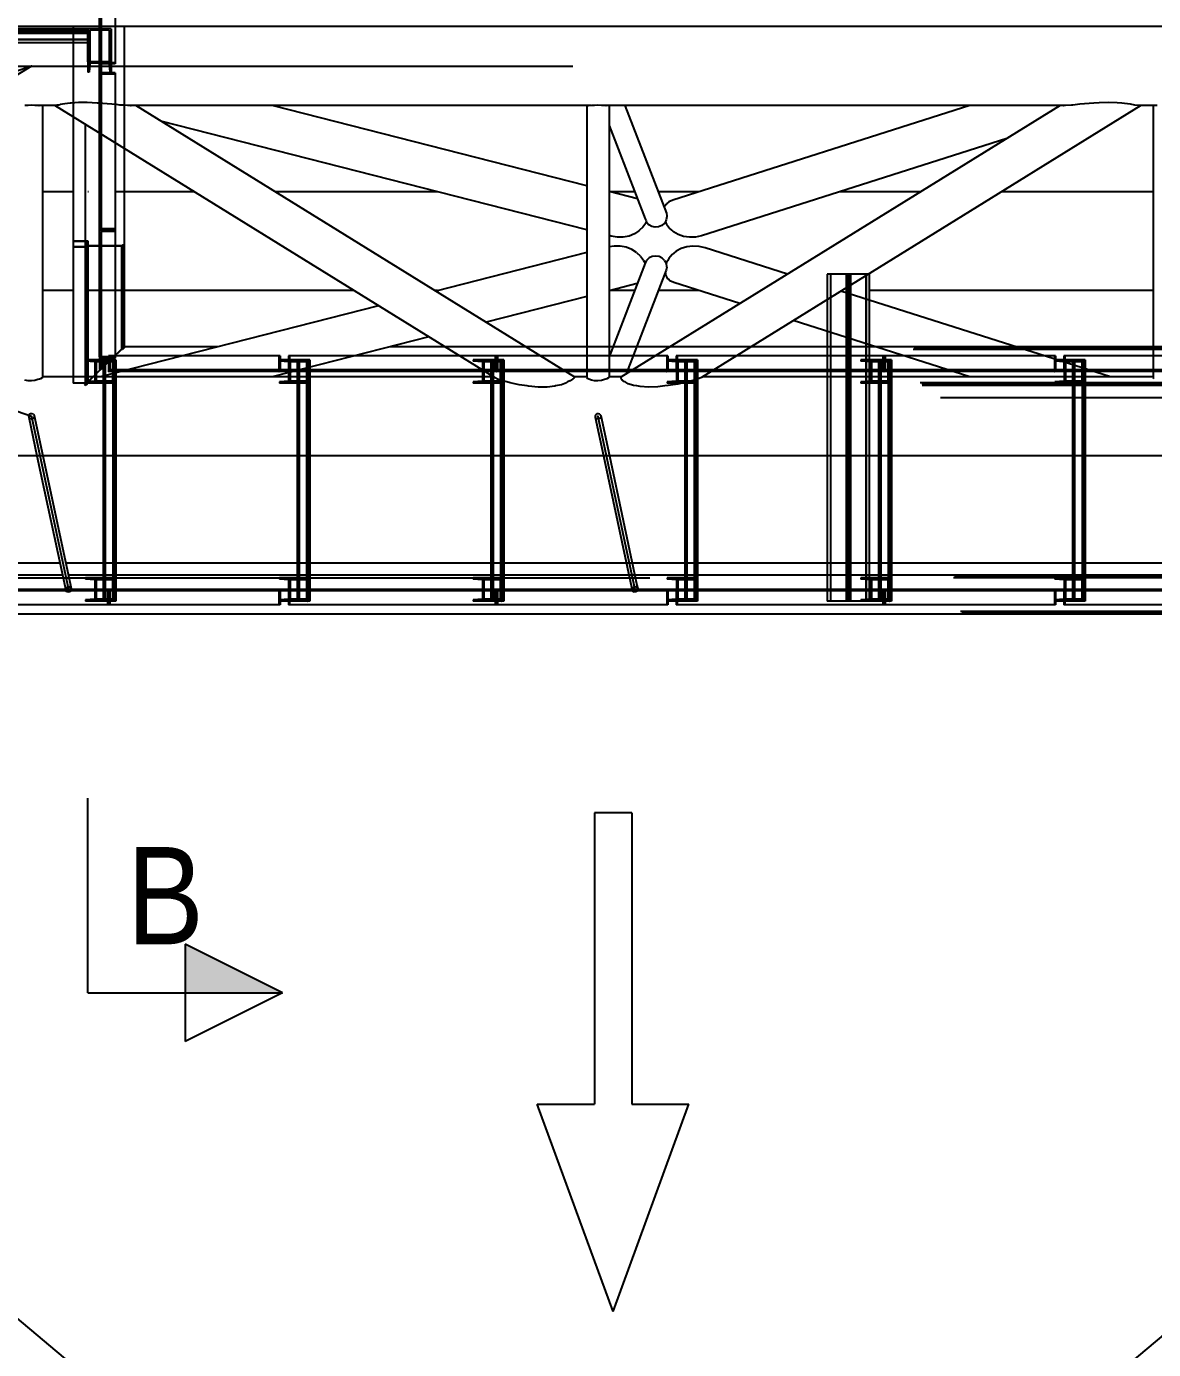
# Model space of a CAD drawing. Header units: millimetres. Extents: x 150209.93 to 150215.05, y 136675.65 to 136679.93.
# Drawn here: x 150211.0629 to 150211.1788, y 136676.3688 to 136676.5048 of the extents above; entities that cross this region are included whole.
import ezdxf

# ---------------------------------------------------------------- set-up
doc = ezdxf.new("R2010")
doc.units = ezdxf.units.MM
doc.header["$LTSCALE"] = 0.25
for name, pattern in [('CENTER', [50.8, 31.75, -6.35, 6.35, -6.35]), ('XKITLINE00', [0]), ('XKITLINE02', [4, 2, -2]), ('XKITLINE03', [6, 3, -1, 1, -1])]:
    doc.linetypes.add(name, pattern=pattern)
doc.styles.add('ARIAL', font='arial.ttf')

# ---------------------------------------------------------------- blocks, each defined once
blk = doc.blocks.new('çatıı')
at = {"color": 1, "linetype": 'XKITLINE03'}
for p, q in [((10705, 5900.27), (10705, 4260.27)), ((10710.99, 4258.02), (10711, 5897.87)), ((10710.99, 4351.84), (10710.99, 4463.67)), ((10605.02, 4367.53), (10705, 4367.53)), ((10705, 4352.46), (10705, 4369.34)), ((10710.99, 4265.95), (10710.99, 4346.1)), ((10710.99, 4200.86), (10710.99, 4265.96)), ((10705, 4260.27), (10705, 4187.37)), ((11094.74, 4243.37), (11094.74, 4075.37)), ((10718.37, 4075.37), (10718.37, 4199.38)), ((10817.95, 4075.37), (10817.95, 4199.38)), ((10917.54, 4075.37), (10917.54, 4199.38)), ((11017.13, 4075.37), (11017.13, 4199.38)), ((11116.71, 4075.37), (11116.71, 4199.38)), ((11216.3, 4075.37), (11216.3, 4199.38)), ((11648.25, 4187.37), (10493.82, 4187.37)), ((10718.37, 4187.38), (10709.27, 4187.38)), ((10803.17, 4193.36), (10715.63, 4193.36)), ((10914.8, 4193.36), (10808.6, 4193.36)), ((10817.95, 4187.38), (10808.86, 4187.38)), ((10917.54, 4187.38), (10908.44, 4187.38)), ((11002.35, 4193.36), (10914.8, 4193.36)), ((11113.97, 4193.36), (11007.77, 4193.36)), ((11017.13, 4187.38), (11008.03, 4187.38)), ((11116.71, 4187.38), (11107.62, 4187.38)), ((11201.52, 4193.36), (11113.97, 4193.36)), ((11313.15, 4193.36), (11206.94, 4193.36)), ((11216.3, 4187.38), (11207.2, 4187.38)), ((10676.03, 4170.27), (10695.05, 4081.37)), ((10967.02, 4170.27), (10986.04, 4081.39)), ((10493.82, 4087.37), (11648.25, 4087.37)), ((10718.37, 4087.37), (10709.27, 4087.37)), ((10817.95, 4087.37), (10808.86, 4087.37)), ((10917.54, 4087.37), (10908.44, 4087.37)), ((11017.13, 4087.37), (11008.03, 4087.37)), ((11116.71, 4087.37), (11107.62, 4087.37)), ((11216.3, 4087.37), (11207.2, 4087.37)), ((10609.42, 4081.39), (10715.63, 4081.39)), ((10715.63, 4081.39), (10803.17, 4081.39)), ((10808.6, 4081.39), (10914.8, 4081.39)), ((10914.8, 4081.39), (11002.35, 4081.39)), ((11007.77, 4081.39), (11113.97, 4081.39)), ((11113.97, 4081.39), (11201.52, 4081.39)), ((11206.94, 4081.39), (11313.15, 4081.39))]:
    blk.add_line(p, q, dxfattribs=at)
at = {"color": 116, "linetype": 'XKITLINE02', "true_color": 0x136734}
for p, q in [((10704.15, 5898.21), (10704.15, 4257.47)), ((10705, 5898.21), (10705, 4257.26)), ((10703.7, 5888.14), (10703.69, 4320.34)), ((10704.55, 5888.14), (10704.54, 4258.3)), ((10705.08, 5887.3), (10705.07, 4257.8)), ((10722.31, 5887.3), (10722.31, 4257.8)), ((10722.85, 5888.14), (10722.84, 4258.3)), ((10710.99, 4463.67), (10710.99, 4346.93)), ((10711.79, 4463.18), (10711.79, 4346.93)), ((10718.99, 4463.67), (10718.99, 4351.35)), ((10718.99, 4463.18), (10718.99, 4351.35)), ((10697.5, 4370.57), (10697.5, 4257.26)), ((10723.69, 4370.57), (10723.69, 4258.3)), ((10705, 4369.34), (10605.02, 4369.34)), ((10705, 4368.49), (10605.02, 4368.49)), ((10705, 4367.53), (10605.02, 4367.53)), ((10705, 4367), (10605.02, 4367)), ((10705, 4363.9), (10605.02, 4363.9)), ((10705, 4363.8), (10605.02, 4363.8)), ((10705, 4369.34), (10705, 4352.46)), ((10705, 4369.34), (10705, 4363.9)), ((10717, 4369.34), (10705, 4369.34)), ((10705, 4369.34), (10705, 4362.09)), ((10705, 4363.9), (10705, 4347.02)), ((10705.68, 4363.9), (10705, 4363.9)), ((10706.06, 4368.65), (10705.68, 4363.9)), ((10705.68, 4363.9), (10705.68, 4347.02)), ((10706.06, 4368.65), (10706.06, 4351.76)), ((10715.93, 4368.65), (10706.06, 4368.65)), ((10715.93, 4368.65), (10715.93, 4351.76)), ((10715.93, 4368.65), (10716.32, 4363.9)), ((10716.32, 4363.9), (10716.32, 4347.02)), ((10717, 4363.9), (10716.32, 4363.9)), ((10717, 4369.34), (10717, 4352.46)), ((10717, 4369.34), (10717, 4363.9)), ((10717, 4363.9), (10717, 4347.02)), ((10705, 4362.2), (10605.02, 4362.2)), ((10705, 4362.09), (10605.02, 4362.09)), ((10705, 4352.46), (10705, 4347.02)), ((10717, 4352.46), (10705, 4352.46)), ((10706.06, 4351.76), (10705.68, 4347.02)), ((10715.93, 4351.76), (10706.06, 4351.76)), ((10710.99, 4352.68), (10710.99, 4265.95)), ((10711.79, 4352.68), (10710.99, 4352.68)), ((10718.99, 4351.84), (10710.99, 4351.84)), ((10711.79, 4352.68), (10711.79, 4266.61)), ((10711.79, 4351.35), (10711.79, 4346.93)), ((10718.99, 4351.35), (10711.79, 4351.35)), ((10715.93, 4351.76), (10716.32, 4347.02)), ((10717, 4352.46), (10717, 4347.02)), ((10705.68, 4347.02), (10705, 4347.02)), ((10711.79, 4346.93), (10710.99, 4346.93)), ((10718.99, 4346.1), (10710.99, 4346.1)), ((10718.99, 4346.76), (10711.79, 4346.76)), ((10717, 4347.02), (10716.32, 4347.02)), ((10718.99, 4346.76), (10718.99, 4265.95)), ((10710.99, 4272.54), (10710.99, 4265.95)), ((10711.79, 4272.54), (10710.99, 4272.54)), ((10711.79, 4272.54), (10711.79, 4266.61)), ((10710.99, 4265.96), (10710.99, 4194.36)), ((10718.99, 4265.96), (10710.99, 4265.96)), ((10718.99, 4265.95), (10710.99, 4265.95)), ((10718.99, 4266.61), (10711.79, 4266.61)), ((10711.79, 4265.31), (10711.79, 4194.36)), ((10718.99, 4265.31), (10711.79, 4265.31)), ((10718.99, 4266.61), (10718.99, 4265.95)), ((10718.99, 4265.96), (10718.99, 4200.21)), ((10718.99, 4265.31), (10718.99, 4200.21)), ((10705, 4260.27), (10697.5, 4260.27)), ((10705, 4260.27), (10697.5, 4260.27)), ((10697.5, 4260.27), (10697.5, 4258.76)), ((10704.15, 4260.07), (10697.5, 4260.15)), ((10704.15, 4257.47), (10697.5, 4257.39)), ((10697.5, 4257.39), (10697.5, 4257.26)), ((10705, 4257.26), (10697.5, 4257.26)), ((10704.54, 4258.3), (10703.69, 4258.3)), ((10704.54, 4258.3), (10703.69, 4258.3)), ((10703.69, 4258.3), (10703.69, 4257.73)), ((10704.15, 4260.27), (10704.15, 4187.37)), ((10705.07, 4257.8), (10704.54, 4258.3)), ((10705.07, 4257.8), (10704.54, 4258.3)), ((10704.54, 4258.3), (10704.54, 4186.9)), ((10705, 4260.27), (10705, 4187.37)), ((10722.31, 4257.8), (10705.07, 4257.8)), ((10722.31, 4257.8), (10705.07, 4257.8)), ((10705.07, 4257.8), (10705.07, 4188)), ((10711.79, 4259.46), (10710.99, 4259.46)), ((10722.84, 4258.3), (10722.31, 4257.8)), ((10722.84, 4258.3), (10722.31, 4257.8)), ((10722.31, 4257.8), (10722.31, 4204.66)), ((10723.69, 4258.3), (10722.84, 4258.3)), ((10723.69, 4258.3), (10722.84, 4258.3)), ((10722.84, 4258.3), (10722.84, 4204.59)), ((10723.69, 4258.3), (10723.69, 4257.73)), ((11106.43, 4243.37), (11084.78, 4243.37)), ((11084.78, 4243.37), (11084.78, 4213.93)), ((11084.87, 4243.37), (11084.87, 4075.37)), ((11086.42, 4243.37), (11086.42, 4075.37)), ((11086.51, 4243.37), (11086.51, 4075.37)), ((11094.51, 4243.37), (11094.51, 4075.37)), ((11095.16, 4243.37), (11095.16, 4075.37)), ((11096.05, 4243.37), (11096.05, 4075.37)), ((11096.7, 4243.37), (11096.7, 4075.37)), ((11104.7, 4243.37), (11104.7, 4242.6)), ((11104.79, 4243.37), (11104.79, 4242.66)), ((11106.34, 4243.37), (11106.34, 4236.02)), ((11106.43, 4243.37), (11106.43, 4235.77)), ((11104.7, 4230.58), (11104.7, 4207.59)), ((11104.79, 4230.55), (11104.79, 4207.57)), ((11106.34, 4230.06), (11106.34, 4207.07)), ((11106.43, 4230.03), (11106.43, 4207.04)), ((10703.69, 4209.13), (10703.69, 4186.07)), ((10722.23, 4204.69), (10704.55, 4187.46)), ((10722.31, 4204.66), (10705.07, 4188)), ((10723.69, 4206.07), (10709.11, 4191.97)), ((10710.99, 4200.86), (10710.99, 4194.36)), ((10718.99, 4200.86), (10710.99, 4200.86)), ((10798.08, 4201.36), (10715.63, 4201.36)), ((10715.63, 4201.36), (10715.63, 4193.36)), ((10716.26, 4201.36), (10716.26, 4194.16)), ((10723.38, 4205.22), (10722.23, 4204.69)), ((11628.98, 4204.69), (10722.23, 4204.69)), ((10722.84, 4204.59), (10722.31, 4204.66)), ((10723.69, 4205.41), (10722.84, 4204.59)), ((10724.25, 4206.07), (10723.38, 4205.22)), ((11629.48, 4205.22), (10723.38, 4205.22)), ((10723.69, 4206.07), (10723.69, 4205.41)), ((11628.62, 4206.07), (10771.91, 4206.07)), ((10803.8, 4201.36), (10798.08, 4201.36)), ((10803.17, 4201.36), (10803.17, 4193.36)), ((10803.8, 4201.36), (10803.8, 4194.16)), ((10914.8, 4201.36), (10808.07, 4201.36)), ((10808.07, 4201.36), (10808.07, 4194.16)), ((10808.6, 4201.36), (10808.6, 4193.36)), ((10929.9, 4206.07), (10888.41, 4206.07)), ((10914.27, 4201.36), (10914.27, 4194.16)), ((10914.8, 4201.36), (10914.27, 4201.36)), ((11002.97, 4201.36), (10914.8, 4201.36)), ((10914.8, 4201.36), (10914.8, 4193.36)), ((10914.8, 4201.36), (10914.8, 4193.36)), ((10915.43, 4201.36), (10915.43, 4194.16)), ((10972.73, 4206.07), (10961.33, 4206.07)), ((10986.95, 4206.07), (10974.75, 4206.07)), ((11002.97, 4201.36), (10996.54, 4201.36)), ((11002.35, 4201.36), (11002.35, 4193.36)), ((11002.97, 4201.36), (11002.97, 4194.16)), ((11045.65, 4206.07), (11004.16, 4206.07)), ((11113.97, 4201.36), (11007.24, 4201.36)), ((11007.24, 4201.36), (11007.24, 4194.16)), ((11007.77, 4201.36), (11007.77, 4193.36)), ((11084.78, 4206.07), (11084.78, 4149.97)), ((11104.7, 4206.07), (11104.7, 4149.97)), ((11104.79, 4206.07), (11104.79, 4149.97)), ((11106.34, 4206.07), (11106.34, 4149.97)), ((11106.43, 4206.07), (11106.43, 4149.97)), ((11181.66, 4206.07), (11109.47, 4206.07)), ((11113.45, 4201.36), (11113.45, 4194.16)), ((11113.97, 4201.36), (11113.45, 4201.36)), ((11113.97, 4201.36), (11113.97, 4193.36)), ((11202.15, 4201.36), (11113.97, 4201.36)), ((11113.97, 4201.36), (11113.97, 4193.36)), ((11114.6, 4201.36), (11114.6, 4194.16)), ((11202.15, 4201.36), (11201.52, 4201.36)), ((11201.52, 4201.36), (11201.52, 4193.36)), ((11202.15, 4201.36), (11202.15, 4194.16)), ((11313.15, 4201.36), (11206.41, 4201.36)), ((11206.41, 4201.36), (11206.41, 4194.16)), ((11206.94, 4201.36), (11206.94, 4193.36)), ((11263.72, 4206.07), (11252.32, 4206.07)), ((10718.37, 4199.38), (10703.8, 4199.38)), ((10703.8, 4199.38), (10703.8, 4198.7)), ((10712.89, 4198.7), (10703.8, 4198.7)), ((10708.58, 4198.31), (10703.8, 4198.7)), ((10717.67, 4198.31), (10708.58, 4198.31)), ((10708.58, 4198.31), (10708.58, 4188.44)), ((10709.27, 4199.38), (10709.27, 4187.38)), ((10711.79, 4194.36), (10710.99, 4194.36)), ((10711.79, 4200.21), (10711.79, 4194.36)), ((10718.99, 4200.21), (10711.79, 4200.21)), ((10712.89, 4199.38), (10712.89, 4198.7)), ((10712.89, 4199.38), (10712.89, 4149.97)), ((10719.46, 4199.38), (10712.89, 4199.38)), ((10717.67, 4198.31), (10712.89, 4198.7)), ((10712.95, 4199.38), (10712.95, 4075.37)), ((10713.92, 4199.38), (10713.92, 4075.37)), ((10713.98, 4199.38), (10713.98, 4075.37)), ((10809.46, 4194.16), (10716.26, 4194.16)), ((10717.67, 4198.31), (10717.67, 4188.44)), ((10717.77, 4199.38), (10717.77, 4075.37)), ((10718.37, 4199.38), (10718.37, 4187.38)), ((10718.37, 4199.38), (10718.37, 4149.97)), ((10718.66, 4199.38), (10718.66, 4075.37)), ((10719.46, 4199.38), (10719.46, 4149.97)), ((10721.91, 4194.16), (10721.91, 4193.36)), ((10914.27, 4194.16), (10803.32, 4194.16)), ((10803.32, 4194.16), (10803.32, 4193.36)), ((10817.95, 4199.38), (10803.38, 4199.38)), ((10803.38, 4199.38), (10803.38, 4198.7)), ((10812.48, 4198.7), (10803.38, 4198.7)), ((10808.16, 4198.31), (10803.38, 4198.7)), ((10809.46, 4194.16), (10803.8, 4194.16)), ((10817.26, 4198.31), (10808.16, 4198.31)), ((10808.16, 4198.31), (10808.16, 4188.44)), ((10808.86, 4199.38), (10808.86, 4187.38)), ((10809.46, 4194.16), (10809.46, 4193.36)), ((10812.48, 4199.38), (10812.48, 4198.7)), ((10812.48, 4199.38), (10812.48, 4149.97)), ((10819.04, 4199.38), (10812.48, 4199.38)), ((10817.26, 4198.31), (10812.48, 4198.7)), ((10812.54, 4199.38), (10812.54, 4075.37)), ((10813.51, 4199.38), (10813.51, 4075.37)), ((10813.57, 4199.38), (10813.57, 4075.37)), ((10817.26, 4198.31), (10817.26, 4188.44)), ((10817.35, 4199.38), (10817.35, 4075.37)), ((10817.95, 4199.38), (10817.95, 4187.38)), ((10817.95, 4199.38), (10817.95, 4149.97)), ((10818.25, 4199.38), (10818.25, 4075.37)), ((10819.04, 4199.38), (10819.04, 4149.97)), ((10917.54, 4199.38), (10902.97, 4199.38)), ((10902.97, 4199.38), (10902.97, 4198.7)), ((10912.06, 4198.7), (10902.97, 4198.7)), ((10907.75, 4198.31), (10902.97, 4198.7)), ((10916.84, 4198.31), (10907.75, 4198.31)), ((10907.75, 4198.31), (10907.75, 4188.44)), ((10908.44, 4199.38), (10908.44, 4187.38)), ((10909.52, 4194.16), (10909.52, 4193.36)), ((10914.27, 4194.16), (10909.52, 4194.16)), ((10912.06, 4199.38), (10912.06, 4198.7)), ((10912.06, 4199.38), (10912.06, 4149.97)), ((10918.63, 4199.38), (10912.06, 4199.38)), ((10916.84, 4198.31), (10912.06, 4198.7)), ((10912.12, 4199.38), (10912.12, 4075.37)), ((10913.09, 4199.38), (10913.09, 4075.37)), ((10913.15, 4199.38), (10913.15, 4075.37)), ((11008.63, 4194.16), (10915.43, 4194.16)), ((10916.84, 4198.31), (10916.84, 4188.44)), ((10916.94, 4199.38), (10916.94, 4075.37)), ((10917.54, 4199.38), (10917.54, 4187.38)), ((10917.54, 4199.38), (10917.54, 4149.97)), ((10917.84, 4199.38), (10917.84, 4075.37)), ((10918.63, 4199.38), (10918.63, 4149.97)), ((10921.08, 4194.16), (10921.08, 4193.36)), ((11113.45, 4194.16), (11002.49, 4194.16)), ((11002.49, 4194.16), (11002.49, 4193.36)), ((11017.13, 4199.38), (11002.55, 4199.38)), ((11002.55, 4199.38), (11002.55, 4198.7)), ((11011.65, 4198.7), (11002.55, 4198.7)), ((11007.33, 4198.31), (11002.55, 4198.7)), ((11008.63, 4194.16), (11002.97, 4194.16)), ((11016.43, 4198.31), (11007.33, 4198.31)), ((11007.33, 4198.31), (11007.33, 4188.44)), ((11008.03, 4199.38), (11008.03, 4187.38)), ((11008.63, 4194.16), (11008.63, 4193.36)), ((11011.65, 4199.38), (11011.65, 4198.7)), ((11011.65, 4199.38), (11011.65, 4149.97)), ((11018.22, 4199.38), (11011.65, 4199.38)), ((11016.43, 4198.31), (11011.65, 4198.7)), ((11011.71, 4199.38), (11011.71, 4075.37)), ((11012.68, 4199.38), (11012.68, 4075.37)), ((11012.74, 4199.38), (11012.74, 4075.37)), ((11016.43, 4198.31), (11016.43, 4188.44)), ((11016.52, 4199.38), (11016.52, 4075.37)), ((11017.13, 4199.38), (11017.13, 4187.38)), ((11017.13, 4199.38), (11017.13, 4149.97)), ((11017.42, 4199.38), (11017.42, 4075.37)), ((11018.22, 4199.38), (11018.22, 4149.97)), ((11116.71, 4199.38), (11102.14, 4199.38)), ((11102.14, 4199.38), (11102.14, 4198.7)), ((11111.23, 4198.7), (11102.14, 4198.7)), ((11106.92, 4198.31), (11102.14, 4198.7)), ((11116.01, 4198.31), (11106.92, 4198.31)), ((11106.92, 4198.31), (11106.92, 4188.44)), ((11107.62, 4199.38), (11107.62, 4187.38)), ((11108.69, 4194.16), (11108.69, 4193.36)), ((11113.45, 4194.16), (11108.69, 4194.16)), ((11111.23, 4199.38), (11111.23, 4149.97)), ((11117.8, 4199.38), (11111.23, 4199.38)), ((11111.23, 4199.38), (11111.23, 4198.7)), ((11116.01, 4198.31), (11111.23, 4198.7)), ((11111.3, 4199.38), (11111.3, 4075.37)), ((11112.26, 4199.38), (11112.26, 4075.37)), ((11112.33, 4199.38), (11112.33, 4075.37)), ((11207.8, 4194.16), (11114.6, 4194.16)), ((11116.01, 4198.31), (11116.01, 4188.44)), ((11116.11, 4199.38), (11116.11, 4075.37)), ((11116.71, 4199.38), (11116.71, 4149.97)), ((11116.71, 4199.38), (11116.71, 4187.38)), ((11117.01, 4199.38), (11117.01, 4075.37)), ((11117.8, 4199.38), (11117.8, 4149.97)), ((11120.25, 4194.16), (11120.25, 4193.36)), ((11311.81, 4194.16), (11201.66, 4194.16)), ((11201.66, 4194.16), (11201.66, 4193.36)), ((11216.3, 4199.38), (11201.73, 4199.38)), ((11201.73, 4199.38), (11201.73, 4198.7)), ((11210.82, 4198.7), (11201.73, 4198.7)), ((11206.51, 4198.31), (11201.73, 4198.7)), ((11207.8, 4194.16), (11202.15, 4194.16)), ((11215.6, 4198.31), (11206.51, 4198.31)), ((11206.51, 4198.31), (11206.51, 4188.44)), ((11207.2, 4199.38), (11207.2, 4187.38)), ((11207.8, 4194.16), (11207.8, 4193.36)), ((11210.82, 4199.38), (11210.82, 4149.97)), ((11217.39, 4199.38), (11210.82, 4199.38)), ((11210.82, 4199.38), (11210.82, 4198.7)), ((11215.6, 4198.31), (11210.82, 4198.7)), ((11210.88, 4199.38), (11210.88, 4075.37)), ((11211.85, 4199.38), (11211.85, 4075.37)), ((11211.91, 4199.38), (11211.91, 4075.37)), ((11215.6, 4198.31), (11215.6, 4188.44)), ((11215.7, 4199.38), (11215.7, 4075.37)), ((11216.3, 4199.38), (11216.3, 4149.97)), ((11216.3, 4199.38), (11216.3, 4187.38)), ((11216.59, 4199.38), (11216.59, 4075.37)), ((11217.39, 4199.38), (11217.39, 4149.97)), ((11636.37, 4187.37), (10492, 4187.37)), ((11641.67, 4187.37), (10606.3, 4187.37)), ((10697.5, 4190.57), (10697.5, 4187.37)), ((10705, 4187.37), (10697.5, 4187.37)), ((10707.67, 4190.57), (10703.06, 4186.07)), ((10707.66, 4190.57), (10703.69, 4186.74)), ((10708.58, 4188.44), (10703.8, 4188.06)), ((10712.89, 4188.06), (10703.8, 4188.06)), ((10703.8, 4188.06), (10703.8, 4187.38)), ((10718.37, 4187.38), (10703.8, 4187.38)), ((10705.07, 4188), (10704.54, 4186.9)), ((10704.55, 4187.46), (10704.61, 4186.92)), ((11632.58, 4187.46), (10704.55, 4187.46)), ((10717.67, 4188.44), (10708.58, 4188.44)), ((10717.67, 4188.44), (10712.89, 4188.06)), ((10712.89, 4188.06), (10712.89, 4187.38)), ((10809.46, 4193.36), (10715.63, 4193.36)), ((10809.46, 4193.36), (10803.17, 4193.36)), ((10914.8, 4193.36), (10803.32, 4193.36)), ((10808.16, 4188.44), (10803.38, 4188.06)), ((10812.48, 4188.06), (10803.38, 4188.06)), ((10803.38, 4188.06), (10803.38, 4187.38)), ((10817.95, 4187.38), (10803.38, 4187.38)), ((10817.26, 4188.44), (10808.16, 4188.44)), ((10907.75, 4193.36), (10808.6, 4193.36)), ((10817.26, 4188.44), (10812.48, 4188.06)), ((10812.48, 4188.06), (10812.48, 4187.38)), ((10907.75, 4188.44), (10902.97, 4188.06)), ((10912.06, 4188.06), (10902.97, 4188.06)), ((10902.97, 4188.06), (10902.97, 4187.38)), ((10917.54, 4187.38), (10902.97, 4187.38)), ((10916.84, 4188.44), (10907.75, 4188.44)), ((10916.84, 4188.44), (10912.06, 4188.06)), ((10912.06, 4188.06), (10912.06, 4187.38)), ((11008.63, 4193.36), (10914.8, 4193.36)), ((11008.63, 4193.36), (11002.35, 4193.36)), ((11113.97, 4193.36), (11002.49, 4193.36)), ((11007.33, 4188.44), (11002.55, 4188.06)), ((11011.65, 4188.06), (11002.55, 4188.06)), ((11002.55, 4188.06), (11002.55, 4187.38)), ((11017.13, 4187.38), (11002.55, 4187.38)), ((11016.43, 4188.44), (11007.33, 4188.44)), ((11016.43, 4188.44), (11011.65, 4188.06)), ((11011.65, 4188.06), (11011.65, 4187.38)), ((11106.92, 4188.44), (11102.14, 4188.06)), ((11111.23, 4188.06), (11102.14, 4188.06)), ((11102.14, 4188.06), (11102.14, 4187.38)), ((11116.71, 4187.38), (11102.14, 4187.38)), ((11116.01, 4188.44), (11106.92, 4188.44)), ((11113.97, 4193.36), (11108.69, 4193.36)), ((11116.01, 4188.44), (11111.23, 4188.06)), ((11111.23, 4188.06), (11111.23, 4187.38)), ((11207.8, 4193.36), (11113.97, 4193.36)), ((11207.8, 4193.36), (11201.52, 4193.36)), ((11308.68, 4193.36), (11201.66, 4193.36)), ((11206.51, 4188.44), (11201.73, 4188.06)), ((11210.82, 4188.06), (11201.73, 4188.06)), ((11201.73, 4188.06), (11201.73, 4187.38)), ((11216.3, 4187.38), (11201.73, 4187.38)), ((11215.6, 4188.44), (11206.51, 4188.44)), ((11215.6, 4188.44), (11210.82, 4188.06)), ((11210.82, 4188.06), (11210.82, 4187.38)), ((11634.04, 4186.52), (10492.13, 4186.52)), ((11641.69, 4186.52), (10606.3, 4186.52)), ((11633.47, 4186.07), (10703.06, 4186.07)), ((10704.54, 4186.9), (10703.69, 4186.07)), ((10704.61, 4186.92), (10703.74, 4186.07)), ((11633.3, 4186.92), (10704.61, 4186.92)), ((11642.97, 4179.87), (10492, 4179.87)), ((10674.92, 4171.15), (10674.57, 4170.5)), ((10674.57, 4170.5), (10674.62, 4169.79)), ((10674.62, 4169.79), (10675.04, 4169.21)), ((10674.62, 4169.79), (10678.86, 4149.97)), ((10675.56, 4171.57), (10674.92, 4171.15)), ((10675.73, 4168.91), (10675.04, 4169.21)), ((10676.33, 4171.64), (10675.56, 4171.57)), ((10676.51, 4168.98), (10675.73, 4168.91)), ((10677.03, 4171.34), (10676.33, 4171.64)), ((10677.15, 4169.4), (10676.51, 4168.98)), ((10677.03, 4171.34), (10677.45, 4170.76)), ((10677.5, 4170.05), (10677.15, 4169.4)), ((10677.45, 4170.76), (10677.5, 4170.05)), ((10677.45, 4170.76), (10681.9, 4149.97)), ((10965.91, 4171.15), (10965.56, 4170.5)), ((10965.56, 4170.5), (10965.61, 4169.79)), ((10965.61, 4169.79), (10966.03, 4169.21)), ((10965.61, 4169.79), (10969.84, 4149.97)), ((10966.55, 4171.57), (10965.91, 4171.15)), ((10966.72, 4168.91), (10966.03, 4169.21)), ((10967.32, 4171.64), (10966.55, 4171.57)), ((10967.5, 4168.98), (10966.72, 4168.91)), ((10968.02, 4171.34), (10967.32, 4171.64)), ((10968.14, 4169.4), (10967.5, 4168.98)), ((10968.02, 4171.34), (10968.44, 4170.76)), ((10968.49, 4170.05), (10968.14, 4169.4)), ((10968.44, 4170.76), (10968.49, 4170.05)), ((10968.44, 4170.76), (10972.89, 4149.97)), ((11657.93, 4094.87), (10690.64, 4094.87)), ((10712.89, 4094.87), (10712.89, 4075.37)), ((10718.37, 4094.87), (10718.37, 4075.37)), ((10719.46, 4094.87), (10719.46, 4075.37)), ((10812.48, 4094.87), (10812.48, 4075.37)), ((10817.95, 4094.87), (10817.95, 4075.37)), ((10819.04, 4094.87), (10819.04, 4075.37)), ((10912.06, 4094.87), (10912.06, 4075.37)), ((10917.54, 4094.87), (10917.54, 4075.37)), ((10918.63, 4094.87), (10918.63, 4075.37)), ((10984.67, 4094.87), (10981.63, 4094.87)), ((11011.65, 4094.87), (11011.65, 4075.37)), ((11017.13, 4094.87), (11017.13, 4075.37)), ((11018.22, 4094.87), (11018.22, 4075.37)), ((11084.78, 4094.87), (11084.78, 4075.37)), ((11104.7, 4094.87), (11104.7, 4075.37)), ((11104.79, 4094.87), (11104.79, 4075.37)), ((11106.34, 4094.87), (11106.34, 4075.37)), ((11106.43, 4094.87), (11106.43, 4075.37)), ((11111.23, 4094.87), (11111.23, 4075.37)), ((11116.71, 4094.87), (11116.71, 4075.37)), ((11117.8, 4094.87), (11117.8, 4075.37)), ((11210.82, 4094.87), (11210.82, 4075.37)), ((11216.3, 4094.87), (11216.3, 4075.37)), ((11217.39, 4094.87), (11217.39, 4075.37)), ((11649.64, 4087.29), (10481.46, 4087.29)), ((11650.11, 4087.82), (10482.26, 4087.82)), ((11659.14, 4087.37), (10492, 4087.37)), ((11658.89, 4088.22), (10492.13, 4088.22)), ((11649.28, 4088.67), (10691.97, 4088.67)), ((10718.37, 4087.37), (10703.8, 4087.37)), ((10703.8, 4087.37), (10703.8, 4086.69)), ((10712.89, 4086.69), (10703.8, 4086.69)), ((10708.58, 4086.31), (10703.8, 4086.69)), ((10717.67, 4086.31), (10708.58, 4086.31)), ((10708.58, 4086.31), (10708.58, 4076.44)), ((10709.27, 4087.37), (10709.27, 4075.37)), ((10712.89, 4087.37), (10712.89, 4086.69)), ((10717.67, 4086.31), (10712.89, 4086.69)), ((10717.67, 4086.31), (10717.67, 4076.44)), ((10718.37, 4087.37), (10718.37, 4075.37)), ((10817.95, 4087.37), (10803.38, 4087.37)), ((10803.38, 4087.37), (10803.38, 4086.69)), ((10812.48, 4086.69), (10803.38, 4086.69)), ((10808.16, 4086.31), (10803.38, 4086.69)), ((10817.26, 4086.31), (10808.16, 4086.31)), ((10808.16, 4086.31), (10808.16, 4076.44)), ((10808.86, 4087.37), (10808.86, 4075.37)), ((10812.48, 4087.37), (10812.48, 4086.69)), ((10817.26, 4086.31), (10812.48, 4086.69)), ((10817.26, 4086.31), (10817.26, 4076.44)), ((10817.95, 4087.37), (10817.95, 4075.37)), ((10917.54, 4087.37), (10902.97, 4087.37)), ((10902.97, 4087.37), (10902.97, 4086.69)), ((10912.06, 4086.69), (10902.97, 4086.69)), ((10907.75, 4086.31), (10902.97, 4086.69)), ((10916.84, 4086.31), (10907.75, 4086.31)), ((10907.75, 4086.31), (10907.75, 4076.44)), ((10908.44, 4087.37), (10908.44, 4075.37)), ((10912.06, 4087.37), (10912.06, 4086.69)), ((10916.84, 4086.31), (10912.06, 4086.69)), ((10916.84, 4086.31), (10916.84, 4076.44)), ((10917.54, 4087.37), (10917.54, 4075.37)), ((10986, 4088.67), (10982.96, 4088.67)), ((11017.13, 4087.37), (11002.55, 4087.37)), ((11002.55, 4087.37), (11002.55, 4086.69)), ((11011.65, 4086.69), (11002.55, 4086.69)), ((11007.33, 4086.31), (11002.55, 4086.69)), ((11016.43, 4086.31), (11007.33, 4086.31)), ((11007.33, 4086.31), (11007.33, 4076.44)), ((11008.03, 4087.37), (11008.03, 4075.37)), ((11011.65, 4087.37), (11011.65, 4086.69)), ((11016.43, 4086.31), (11011.65, 4086.69)), ((11016.43, 4086.31), (11016.43, 4076.44)), ((11017.13, 4087.37), (11017.13, 4075.37)), ((11116.71, 4087.37), (11102.14, 4087.37)), ((11102.14, 4087.37), (11102.14, 4086.69)), ((11111.23, 4086.69), (11102.14, 4086.69)), ((11106.92, 4086.31), (11102.14, 4086.69)), ((11116.01, 4086.31), (11106.92, 4086.31)), ((11106.92, 4086.31), (11106.92, 4076.44)), ((11107.62, 4087.37), (11107.62, 4075.37)), ((11111.23, 4087.37), (11111.23, 4086.69)), ((11116.01, 4086.31), (11111.23, 4086.69)), ((11116.01, 4086.31), (11116.01, 4076.44)), ((11116.71, 4087.37), (11116.71, 4075.37)), ((11216.3, 4087.37), (11201.73, 4087.37)), ((11201.73, 4087.37), (11201.73, 4086.69)), ((11210.82, 4086.69), (11201.73, 4086.69)), ((11206.51, 4086.31), (11201.73, 4086.69)), ((11215.6, 4086.31), (11206.51, 4086.31)), ((11206.51, 4086.31), (11206.51, 4076.44)), ((11207.2, 4087.37), (11207.2, 4075.37)), ((11210.82, 4087.37), (11210.82, 4086.69)), ((11215.6, 4086.31), (11210.82, 4086.69)), ((11215.6, 4086.31), (11215.6, 4076.44)), ((11216.3, 4087.37), (11216.3, 4075.37)), ((10715.63, 4081.39), (10604.14, 4081.39)), ((10715.1, 4080.59), (10604.14, 4080.59)), ((10693.3, 4082.47), (10693.63, 4080.89)), ((10693.94, 4082.25), (10693.59, 4081.6)), ((10693.59, 4081.6), (10693.63, 4080.89)), ((10693.63, 4080.89), (10694.06, 4080.31)), ((10694.58, 4082.67), (10693.94, 4082.25)), ((10694.75, 4080.01), (10694.06, 4080.31)), ((10695.35, 4082.74), (10694.58, 4082.67)), ((10695.53, 4080.08), (10694.75, 4080.01)), ((10696.05, 4082.44), (10695.35, 4082.74)), ((10696.17, 4080.5), (10695.53, 4080.08)), ((10696.05, 4082.44), (10696.47, 4081.86)), ((10696.1, 4083.61), (10696.47, 4081.86)), ((10696.52, 4081.15), (10696.17, 4080.5)), ((10696.47, 4081.86), (10696.52, 4081.15)), ((10710.35, 4081.39), (10710.35, 4080.59)), ((10715.1, 4080.59), (10715.1, 4073.39)), ((10715.63, 4081.39), (10715.63, 4073.39)), ((10721.91, 4081.39), (10715.63, 4081.39)), ((10715.63, 4081.39), (10715.63, 4073.39)), ((10809.46, 4081.39), (10715.63, 4081.39)), ((10721.91, 4080.59), (10716.26, 4080.59)), ((10716.26, 4080.59), (10716.26, 4073.39)), ((10809.46, 4080.59), (10716.26, 4080.59)), ((10721.91, 4081.39), (10721.91, 4080.59)), ((10803.17, 4081.39), (10803.17, 4073.39)), ((10808.6, 4081.39), (10803.32, 4081.39)), ((10803.32, 4081.39), (10803.32, 4080.59)), ((10914.8, 4081.39), (10803.32, 4081.39)), ((10808.07, 4080.59), (10803.32, 4080.59)), ((10914.27, 4080.59), (10803.32, 4080.59)), ((10803.8, 4080.59), (10803.8, 4073.39)), ((10808.07, 4080.59), (10808.07, 4073.39)), ((10808.6, 4081.39), (10808.6, 4073.39)), ((10809.46, 4081.39), (10809.46, 4080.59)), ((10909.52, 4081.39), (10909.52, 4080.59)), ((10914.27, 4080.59), (10914.27, 4073.39)), ((10914.8, 4081.39), (10914.8, 4073.39)), ((10921.08, 4081.39), (10914.8, 4081.39)), ((10914.8, 4081.39), (10914.8, 4073.39)), ((11008.63, 4081.39), (10914.8, 4081.39)), ((10921.08, 4080.59), (10915.43, 4080.59)), ((10915.43, 4080.59), (10915.43, 4073.39)), ((11008.63, 4080.59), (10915.43, 4080.59)), ((10921.08, 4081.39), (10921.08, 4080.59)), ((10984.28, 4082.49), (10984.62, 4080.91)), ((10984.92, 4082.27), (10984.57, 4081.62)), ((10984.57, 4081.62), (10984.62, 4080.91)), ((10984.62, 4080.91), (10985.04, 4080.33)), ((10985.56, 4082.69), (10984.92, 4082.27)), ((10985.73, 4080.03), (10985.04, 4080.33)), ((10986.34, 4082.75), (10985.56, 4082.69)), ((10986.51, 4080.1), (10985.73, 4080.03)), ((10987.03, 4082.46), (10986.34, 4082.75)), ((10987.15, 4080.51), (10986.51, 4080.1)), ((10987.03, 4082.46), (10987.45, 4081.87)), ((10987.08, 4083.62), (10987.45, 4081.87)), ((10987.5, 4081.16), (10987.15, 4080.51)), ((10987.45, 4081.87), (10987.5, 4081.16)), ((11002.35, 4081.39), (11002.35, 4073.39)), ((11007.77, 4081.39), (11002.49, 4081.39)), ((11002.49, 4081.39), (11002.49, 4080.59)), ((11113.97, 4081.39), (11002.49, 4081.39)), ((11007.24, 4080.59), (11002.49, 4080.59)), ((11113.45, 4080.59), (11002.49, 4080.59)), ((11002.97, 4080.59), (11002.97, 4073.39)), ((11007.24, 4080.59), (11007.24, 4073.39)), ((11007.77, 4081.39), (11007.77, 4073.39)), ((11008.63, 4081.39), (11008.63, 4080.59)), ((11108.69, 4081.39), (11108.69, 4080.59)), ((11113.45, 4080.59), (11113.45, 4073.39)), ((11113.97, 4081.39), (11113.97, 4073.39)), ((11120.25, 4081.39), (11113.97, 4081.39)), ((11113.97, 4081.39), (11113.97, 4073.39)), ((11207.8, 4081.39), (11113.97, 4081.39)), ((11120.25, 4080.59), (11114.6, 4080.59)), ((11114.6, 4080.59), (11114.6, 4073.39)), ((11207.8, 4080.59), (11114.6, 4080.59)), ((11120.25, 4081.39), (11120.25, 4080.59)), ((11201.52, 4081.39), (11201.52, 4073.39)), ((11206.94, 4081.39), (11201.66, 4081.39)), ((11201.66, 4081.39), (11201.66, 4080.59)), ((11313.15, 4081.39), (11201.66, 4081.39)), ((11206.41, 4080.59), (11201.66, 4080.59)), ((11312.62, 4080.59), (11201.66, 4080.59)), ((11202.15, 4080.59), (11202.15, 4073.39)), ((11206.41, 4080.59), (11206.41, 4073.39)), ((11206.94, 4081.39), (11206.94, 4073.39)), ((11207.8, 4081.39), (11207.8, 4080.59)), ((10715.63, 4073.39), (10608.9, 4073.39)), ((10708.58, 4076.44), (10703.8, 4076.05)), ((10712.89, 4076.05), (10703.8, 4076.05)), ((10703.8, 4076.05), (10703.8, 4075.37)), ((10718.37, 4075.37), (10703.8, 4075.37)), ((10717.67, 4076.44), (10708.58, 4076.44)), ((10717.67, 4076.44), (10712.89, 4076.05)), ((10712.89, 4076.05), (10712.89, 4075.37)), ((10719.46, 4075.37), (10712.89, 4075.37)), ((10716.26, 4073.39), (10715.63, 4073.39)), ((10803.8, 4073.39), (10715.63, 4073.39)), ((10808.16, 4076.44), (10803.38, 4076.05)), ((10812.48, 4076.05), (10803.38, 4076.05)), ((10803.38, 4076.05), (10803.38, 4075.37)), ((10817.95, 4075.37), (10803.38, 4075.37)), ((10808.6, 4073.39), (10808.07, 4073.39)), ((10914.8, 4073.39), (10808.07, 4073.39)), ((10817.26, 4076.44), (10808.16, 4076.44)), ((10817.26, 4076.44), (10812.48, 4076.05)), ((10812.48, 4076.05), (10812.48, 4075.37)), ((10819.04, 4075.37), (10812.48, 4075.37)), ((10907.75, 4076.44), (10902.97, 4076.05)), ((10912.06, 4076.05), (10902.97, 4076.05)), ((10902.97, 4076.05), (10902.97, 4075.37)), ((10917.54, 4075.37), (10902.97, 4075.37)), ((10916.84, 4076.44), (10907.75, 4076.44)), ((10916.84, 4076.44), (10912.06, 4076.05)), ((10912.06, 4076.05), (10912.06, 4075.37)), ((10918.63, 4075.37), (10912.06, 4075.37)), ((10915.43, 4073.39), (10914.8, 4073.39)), ((11002.97, 4073.39), (10914.8, 4073.39)), ((11007.33, 4076.44), (11002.55, 4076.05)), ((11011.65, 4076.05), (11002.55, 4076.05)), ((11002.55, 4076.05), (11002.55, 4075.37)), ((11017.13, 4075.37), (11002.55, 4075.37)), ((11007.77, 4073.39), (11007.24, 4073.39)), ((11113.97, 4073.39), (11007.24, 4073.39)), ((11016.43, 4076.44), (11007.33, 4076.44)), ((11016.43, 4076.44), (11011.65, 4076.05)), ((11011.65, 4076.05), (11011.65, 4075.37)), ((11018.22, 4075.37), (11011.65, 4075.37)), ((11106.43, 4075.37), (11084.78, 4075.37)), ((11106.92, 4076.44), (11102.14, 4076.05)), ((11111.23, 4076.05), (11102.14, 4076.05)), ((11102.14, 4076.05), (11102.14, 4075.37)), ((11116.71, 4075.37), (11102.14, 4075.37)), ((11116.01, 4076.44), (11106.92, 4076.44)), ((11116.01, 4076.44), (11111.23, 4076.05)), ((11111.23, 4076.05), (11111.23, 4075.37)), ((11117.8, 4075.37), (11111.23, 4075.37)), ((11114.6, 4073.39), (11113.97, 4073.39)), ((11202.15, 4073.39), (11113.97, 4073.39)), ((11206.51, 4076.44), (11201.73, 4076.05)), ((11210.82, 4076.05), (11201.73, 4076.05)), ((11201.73, 4076.05), (11201.73, 4075.37)), ((11216.3, 4075.37), (11201.73, 4075.37)), ((11206.94, 4073.39), (11206.41, 4073.39)), ((11313.15, 4073.39), (11206.41, 4073.39)), ((11215.6, 4076.44), (11206.51, 4076.44)), ((11215.6, 4076.44), (11210.82, 4076.05)), ((11210.82, 4076.05), (11210.82, 4075.37)), ((11217.39, 4075.37), (11210.82, 4075.37)), ((11653.17, 4070.06), (10481.46, 4070.06)), ((11653.86, 4069.52), (10482.26, 4069.52))]:
    blk.add_line(p, q, dxfattribs=at)
at = {"color": 8, "linetype": 'XKITLINE00'}
for p, q in [((11718.31, 4370.57), (10454.12, 4370.57)), ((10674.28, 4330.06), (10672.69, 4330)), ((10676.04, 4330.07), (10674.28, 4330.06)), ((10677.81, 4330.03), (10676.04, 4330.07)), ((10679.39, 4329.94), (10677.81, 4330.03)), ((10688.79, 4329.97), (10678.84, 4329.97)), ((10680.08, 4329.87), (10679.39, 4329.94)), ((10680.33, 4329.95), (10679.84, 4329.9)), ((10680.66, 4329.93), (10680.08, 4329.87)), ((10680.5, 4329.97), (10680.33, 4329.95)), ((10680.92, 4329.97), (10680.66, 4329.93)), ((10681.74, 4329.97), (10681.74, 4190.42)), ((10914.31, 4190.06), (10688.12, 4329.97)), ((10688.4, 4329.88), (10688.18, 4329.97)), ((10689.25, 4330.08), (10688.41, 4329.88)), ((10690.37, 4330.19), (10689.25, 4330.08)), ((10690.87, 4330.41), (10690.37, 4330.19)), ((10693.18, 4330.85), (10690.87, 4330.41)), ((10696, 4331.11), (10693.18, 4330.85)), ((10696.37, 4331.19), (10696, 4331.11)), ((10700.17, 4331.47), (10696.37, 4331.19)), ((10704.74, 4331.47), (10700.17, 4331.47)), ((10709.86, 4331.18), (10704.74, 4331.47)), ((10710.53, 4331.11), (10709.86, 4331.18)), ((10714.92, 4330.85), (10710.53, 4331.11)), ((10719.76, 4330.41), (10714.92, 4330.85)), ((10721.52, 4330.19), (10719.76, 4330.41)), ((10723.84, 4330.08), (10721.52, 4330.19)), ((10726.96, 4329.88), (10723.84, 4330.08)), ((10963.39, 4329.97), (10725.51, 4329.97)), ((10726.83, 4329.97), (10726.4, 4329.92)), ((10727.02, 4329.87), (10726.96, 4329.88)), ((10727.78, 4329.97), (10727.02, 4329.87)), ((10955.12, 4190.48), (10729.61, 4329.97)), ((10961.33, 4288.67), (10799.7, 4329.97)), ((10961.33, 4329.97), (10961.33, 4190.24)), ((10962.31, 4329.87), (10961.69, 4329.97)), ((10962.57, 4329.91), (10962.15, 4329.97)), ((10962.42, 4329.89), (10962.31, 4329.87)), ((10963.68, 4330), (10962.42, 4329.89)), ((10965.27, 4330.06), (10963.68, 4330)), ((10967.03, 4330.07), (10965.27, 4330.06)), ((10968.79, 4330.03), (10967.03, 4330.07)), ((10970.38, 4329.94), (10968.79, 4330.03)), ((11207.25, 4329.97), (10969.81, 4329.97)), ((10971.07, 4329.87), (10970.38, 4329.94)), ((10971.32, 4329.95), (10970.82, 4329.9)), ((10971.64, 4329.93), (10971.07, 4329.87)), ((10971.48, 4329.97), (10971.32, 4329.95)), ((10971.91, 4329.97), (10971.64, 4329.93)), ((10972.73, 4329.97), (10972.73, 4190.41)), ((11204.46, 4329.97), (10978.8, 4190.38)), ((10980.93, 4329.97), (11002.28, 4274.67)), ((11158.16, 4329.97), (11005.54, 4281.39)), ((11245.95, 4329.97), (11020.17, 4190.31)), ((11206.25, 4329.87), (11205.46, 4329.97)), ((11207.24, 4329.97), (11206.25, 4329.87)), ((11206.81, 4329.93), (11206.45, 4329.97)), ((11210.35, 4330.16), (11207.24, 4329.97)), ((11211, 4330.19), (11210.35, 4330.16)), ((11214.63, 4330.61), (11211, 4330.19)), ((11219.39, 4330.99), (11214.63, 4330.61)), ((11221.8, 4331.11), (11219.39, 4330.99)), ((11224.45, 4331.34), (11221.8, 4331.11)), ((11229.38, 4331.5), (11224.45, 4331.34)), ((11233.76, 4331.38), (11229.38, 4331.5)), ((11236.18, 4331.11), (11233.76, 4331.38)), ((11237.47, 4331.04), (11236.18, 4331.11)), ((11240.61, 4330.68), (11237.47, 4331.04)), ((11242.83, 4330.19), (11240.61, 4330.68)), ((11244.68, 4330), (11242.83, 4330.19)), ((11245.18, 4329.87), (11244.68, 4330)), ((11254.39, 4329.97), (11244.78, 4329.97)), ((11244.85, 4329.96), (11244.83, 4329.96)), ((11245.77, 4329.95), (11245.18, 4329.87)), ((11245.82, 4329.97), (11245.77, 4329.95)), ((11252.32, 4329.97), (11252.32, 4190.23)), ((10961.33, 4266.07), (10742.52, 4321.98)), ((10972.73, 4319.79), (10991.26, 4271.78)), ((11177, 4312.99), (11020.2, 4263.07)), ((10697.5, 4285.67), (10681.74, 4285.67)), ((10705.28, 4285.67), (10705, 4285.67)), ((10759.73, 4285.67), (10718.99, 4285.67)), ((10884.61, 4285.67), (10801.22, 4285.67)), ((10987.39, 4282.01), (10972.73, 4285.76)), ((10985.97, 4285.67), (10973.05, 4285.67)), ((11019.01, 4285.67), (10998.03, 4285.67)), ((11132.84, 4285.67), (11091.2, 4285.67)), ((11252.32, 4285.67), (11174.33, 4285.67)), ((11002.02, 4279.17), (11001.12, 4277.69)), ((11002.34, 4279.43), (11002.02, 4279.17)), ((11003.48, 4280.47), (11002.34, 4279.43)), ((11005.54, 4281.39), (11003.48, 4280.47)), ((10991.59, 4269.53), (10990.09, 4267.41)), ((10991.23, 4272.05), (10991.26, 4271.78)), ((10991.26, 4271.78), (10991.74, 4270.66)), ((10991.66, 4269.71), (10991.59, 4269.53)), ((10991.94, 4270.22), (10991.66, 4269.71)), ((10991.74, 4270.66), (10991.99, 4270.07)), ((10992.06, 4269.92), (10992.25, 4269.71)), ((10992.25, 4269.71), (10993.21, 4268.65)), ((10994.72, 4267.8), (10993.21, 4268.65)), ((11001.21, 4269.46), (10999.86, 4268.31)), ((11001.37, 4269.71), (11001.21, 4269.46)), ((11001.61, 4270.06), (11001.37, 4269.71)), ((11001.84, 4270.67), (11001.61, 4270.06)), ((11001.67, 4270.24), (11001.96, 4269.71)), ((11002.05, 4271.16), (11001.84, 4270.67)), ((11001.96, 4269.71), (11002.26, 4268.96)), ((11002.39, 4273.04), (11002.05, 4271.16)), ((11002.26, 4268.96), (11003.82, 4266.89)), ((11002.28, 4274.67), (11002.37, 4273.34)), ((11002.37, 4273.34), (11002.39, 4273.04)), ((10973.91, 4262.85), (10972.73, 4263.15)), ((10976.95, 4262.34), (10973.91, 4262.85)), ((10980.04, 4262.36), (10976.95, 4262.34)), ((10983.02, 4262.93), (10980.04, 4262.36)), ((10985.74, 4264), (10983.02, 4262.93)), ((10988.06, 4265.54), (10985.74, 4264)), ((10988.39, 4265.89), (10988.06, 4265.54)), ((10990.09, 4267.41), (10988.39, 4265.89)), ((10996.45, 4267.44), (10994.72, 4267.8)), ((10998.22, 4267.62), (10996.45, 4267.44)), ((10999.86, 4268.31), (10998.22, 4267.62)), ((11005.02, 4265.88), (11003.82, 4266.89)), ((11005.84, 4265.1), (11005.02, 4265.88)), ((11008.25, 4263.68), (11005.84, 4265.1)), ((11011.03, 4262.73), (11008.25, 4263.68)), ((11014.05, 4262.3), (11011.03, 4262.73)), ((11017.16, 4262.42), (11014.05, 4262.3)), ((11020.2, 4263.07), (11017.16, 4262.42)), ((10975.3, 4257.75), (10972.73, 4257.34)), ((10978.51, 4257.71), (10975.3, 4257.75)), ((10981.59, 4257.13), (10978.51, 4257.71)), ((10984.41, 4256.04), (10981.59, 4257.13)), ((10986.8, 4254.5), (10984.41, 4256.04)), ((11007.21, 4255.2), (11006.02, 4254.16)), ((11009.75, 4256.56), (11007.21, 4255.2)), ((11012.66, 4257.44), (11009.75, 4256.56)), ((11015.79, 4257.79), (11012.66, 4257.44)), ((11018.99, 4257.6), (11015.79, 4257.79)), ((11022.1, 4256.87), (11018.99, 4257.6)), ((11064.47, 4243.38), (11022.1, 4256.87)), ((10961.33, 4254.48), (10883.71, 4234.65)), ((10991.33, 4249.05), (10972.73, 4200.86)), ((10986.8, 4254.5), (10987.13, 4254.16)), ((10988.9, 4252.64), (10987.13, 4254.16)), ((10988.9, 4252.64), (10990.46, 4250.52)), ((10990.46, 4250.52), (10990.52, 4250.37)), ((10990.52, 4250.37), (10991.3, 4249)), ((10991.38, 4249.14), (10991.33, 4249.05)), ((10992.04, 4250.37), (10991.38, 4249.14)), ((10992.11, 4250.51), (10992.04, 4250.37)), ((10993.36, 4251.69), (10992.11, 4250.51)), ((10994.93, 4252.43), (10993.36, 4251.69)), ((10996.69, 4252.66), (10994.93, 4252.43)), ((10998.44, 4252.36), (10996.69, 4252.66)), ((11000.03, 4251.56), (10998.44, 4252.36)), ((11001.26, 4250.37), (11000.03, 4251.56)), ((11001.3, 4250.33), (11001.26, 4250.37)), ((11001.3, 4250.33), (11002.05, 4249.04)), ((11002.05, 4249.04), (11002.13, 4248.82)), ((11002.21, 4249.26), (11002.1, 4248.89)), ((11002.13, 4248.82), (11002.34, 4247.09)), ((11002.89, 4250.37), (11002.21, 4249.26)), ((11003.4, 4251.44), (11002.89, 4250.37)), ((11005.09, 4253.46), (11003.4, 4251.44)), ((11006.02, 4254.16), (11005.09, 4253.46)), ((11002.14, 4245.43), (10981.56, 4192.09)), ((11001.58, 4243.98), (11001.68, 4243.59)), ((11001.68, 4243.59), (11001.73, 4242.95)), ((11001.73, 4242.95), (11002.63, 4241.27)), ((11002.36, 4246.97), (11002.14, 4245.43)), ((11002.34, 4247.09), (11002.36, 4246.97)), ((10697.5, 4234.87), (10681.74, 4234.87)), ((10841.85, 4234.87), (10705, 4234.87)), ((10884.61, 4234.87), (10883.34, 4234.87)), ((10987.26, 4238.51), (10972.73, 4234.79)), ((10985.86, 4234.87), (10973.05, 4234.87)), ((11019.01, 4234.87), (10998.07, 4234.87)), ((11003.2, 4240.78), (11002.63, 4241.27)), ((11004.03, 4239.95), (11003.2, 4240.78)), ((11006.02, 4239.01), (11004.03, 4239.95)), ((11039.94, 4228.21), (11006.02, 4239.01)), ((11230.35, 4190.57), (11091.87, 4234.66)), ((11252.32, 4234.87), (11106.43, 4234.87)), ((10961.33, 4231.88), (10909.57, 4218.65)), ((10854.35, 4227.14), (10711.26, 4190.57)), ((11158.16, 4190.57), (11067.34, 4219.49)), ((10880.21, 4211.15), (10799.7, 4190.57)), ((10674.28, 4188.58), (10672.69, 4188.87)), ((10676.04, 4188.53), (10674.28, 4188.58)), ((10677.81, 4188.72), (10676.04, 4188.53)), ((10679.39, 4189.13), (10677.81, 4188.72)), ((10680.09, 4189.46), (10679.39, 4189.13)), ((10680.66, 4189.62), (10680.09, 4189.46)), ((10681.47, 4190.04), (10680.66, 4189.62)), ((10681.66, 4190.37), (10681.47, 4190.04)), ((10681.74, 4190.42), (10681.66, 4190.37)), ((10913.47, 4190.57), (10681.74, 4190.57)), ((10915.41, 4189.46), (10914.31, 4190.06)), ((10918.19, 4188.46), (10915.47, 4189.43)), ((10920.3, 4187.96), (10918.19, 4188.46)), ((10921.93, 4187.48), (10920.3, 4187.96)), ((10926.51, 4186.52), (10921.93, 4187.48)), ((10950.82, 4187.48), (10948.24, 4186.52)), ((10951.46, 4187.96), (10950.82, 4187.48)), ((10952.78, 4188.46), (10951.46, 4187.96)), ((10954.02, 4189.43), (10952.78, 4188.46)), ((10954.03, 4189.46), (10954.02, 4189.43)), ((10954.9, 4190.06), (10954.03, 4189.46)), ((10955.12, 4190.48), (10954.84, 4190.37)), ((10954.84, 4190.37), (10954.9, 4190.06)), ((10961.33, 4190.57), (10954.96, 4190.57)), ((10961.33, 4190.24), (10961.61, 4189.79)), ((10962.31, 4189.45), (10961.61, 4189.79)), ((10962.42, 4189.36), (10962.31, 4189.45)), ((10963.68, 4188.86), (10962.42, 4189.36)), ((10965.27, 4188.57), (10963.68, 4188.86)), ((10967.03, 4188.52), (10965.27, 4188.57)), ((10968.79, 4188.71), (10967.03, 4188.52)), ((10970.38, 4189.13), (10968.79, 4188.71)), ((10971.07, 4189.45), (10970.38, 4189.13)), ((10971.64, 4189.61), (10971.07, 4189.45)), ((10972.45, 4190.04), (10971.64, 4189.61)), ((10972.65, 4190.37), (10972.45, 4190.04)), ((10972.73, 4190.41), (10972.65, 4190.37)), ((10979.1, 4190.57), (10972.73, 4190.57)), ((10978.84, 4190.37), (10978.73, 4189.79)), ((10979.24, 4189.45), (10978.73, 4189.79)), ((10978.84, 4190.37), (10978.8, 4190.38)), ((10979.24, 4189.45), (10979.35, 4189)), ((10980.66, 4188.08), (10979.35, 4189)), ((10981.07, 4187.95), (10980.66, 4188.08)), ((10982.51, 4187.03), (10981.07, 4187.95)), ((11012.88, 4187.95), (11008.12, 4186.87)), ((11016.48, 4188.84), (11012.88, 4187.95)), ((11018.17, 4189.45), (11016.48, 4188.84)), ((11019.01, 4189.68), (11018.17, 4189.45)), ((11020.17, 4190.31), (11019.01, 4189.68)), ((11252.32, 4190.57), (11020.59, 4190.57)), ((11252.32, 4190.23), (11252.6, 4189.79)), ((10930.71, 4185.93), (10926.51, 4186.52)), ((10931.37, 4185.81), (10930.71, 4185.93)), ((10936.39, 4185.34), (10931.37, 4185.81)), ((10940.97, 4185.34), (10936.39, 4185.34)), ((10944.87, 4185.81), (10940.97, 4185.34)), ((10945.25, 4185.93), (10944.87, 4185.81)), ((10948.24, 4186.52), (10945.25, 4185.93)), ((10985.28, 4186.18), (10982.51, 4187.03)), ((10987.08, 4185.91), (10985.28, 4186.18)), ((10988.76, 4185.54), (10987.08, 4185.91)), ((10992.97, 4185.26), (10988.76, 4185.54)), ((10997.86, 4185.46), (10992.97, 4185.26)), ((11001.46, 4185.91), (10997.86, 4185.46)), ((11003.1, 4186.07), (11001.46, 4185.91)), ((11008.12, 4186.87), (11003.1, 4186.07)), ((10968.19, 3456.16), (10139.6, 4149.97)), ((11718.3, 4149.97), (10454.11, 4149.97)), ((11763.8, 4122.36), (10108.48, 2736.29))]:
    blk.add_line(p, q, dxfattribs=at)
at = {"color": 8, "linetype": 'CENTER'}
for p, q in [((10676.04, 4350.27), (10385.47, 4170.27)), ((10676.04, 4350.27), (10437.62, 4267.77)), ((10454.12, 4350.27), (11840, 4350.27)), ((10676.04, 4170.27), (10437.62, 4252.77))]:
    blk.add_line(p, q, dxfattribs=at)
at = {"color": 7, "linetype": 'XKITLINE00'}
for p, q in [((10697.5, 4324.17), (10697.5, 4258.76)), ((10703.69, 4320.34), (10703.69, 4257.73)), ((10723.69, 4307.97), (10723.69, 4257.73)), ((10697.5, 4258.76), (10697.5, 4190.57)), ((10723.69, 4257.73), (10703.69, 4257.73)), ((10703.69, 4257.73), (10703.69, 4190.57)), ((10723.69, 4257.73), (10703.69, 4257.73)), ((10723.69, 4257.73), (10723.69, 4206.07)), ((11104.7, 4242.6), (11104.7, 4230.58)), ((11104.79, 4242.66), (11104.79, 4230.55)), ((11106.34, 4236.02), (11106.34, 4230.06)), ((11106.43, 4235.77), (11106.43, 4230.03)), ((11084.78, 4213.93), (11084.78, 4206.07)), ((11104.7, 4207.59), (11104.7, 4206.07)), ((11104.79, 4207.57), (11104.79, 4206.07)), ((10723.57, 4206.07), (10707.67, 4190.57)), ((10771.91, 4206.07), (10723.57, 4206.07)), ((10888.41, 4206.07), (10860.36, 4206.07)), ((10961.33, 4206.07), (10929.9, 4206.07)), ((10974.75, 4206.07), (10972.73, 4206.07)), ((11004.16, 4206.07), (10986.95, 4206.07)), ((11109.47, 4206.07), (11045.65, 4206.07)), ((11106.34, 4207.07), (11106.34, 4206.07)), ((11106.43, 4207.04), (11106.43, 4206.07)), ((11252.32, 4206.07), (11181.66, 4206.07)), ((10709.11, 4191.97), (10707.66, 4190.57)), ((10678.86, 4149.97), (10693.3, 4082.47)), ((10681.9, 4149.97), (10696.1, 4083.61)), ((10712.89, 4149.97), (10712.89, 4094.87)), ((10718.37, 4149.97), (10718.37, 4094.87)), ((10719.46, 4149.97), (10719.46, 4094.87)), ((10812.48, 4149.97), (10812.48, 4094.87)), ((10817.95, 4149.97), (10817.95, 4094.87)), ((10819.04, 4149.97), (10819.04, 4094.87)), ((10912.06, 4149.97), (10912.06, 4094.87)), ((10917.54, 4149.97), (10917.54, 4094.87)), ((10918.63, 4149.97), (10918.63, 4094.87)), ((10969.84, 4149.97), (10984.28, 4082.49)), ((10972.89, 4149.97), (10987.08, 4083.62)), ((11011.65, 4149.97), (11011.65, 4094.87)), ((11017.13, 4149.97), (11017.13, 4094.87)), ((11018.22, 4149.97), (11018.22, 4094.87)), ((11084.78, 4149.97), (11084.78, 4094.87)), ((11104.7, 4149.97), (11104.7, 4094.87)), ((11104.79, 4149.97), (11104.79, 4094.87)), ((11106.34, 4149.97), (11106.34, 4094.87)), ((11106.43, 4149.97), (11106.43, 4094.87)), ((11111.23, 4149.97), (11111.23, 4094.87)), ((11116.71, 4149.97), (11116.71, 4094.87)), ((11117.8, 4149.97), (11117.8, 4094.87)), ((11210.82, 4149.97), (11210.82, 4094.87)), ((11216.3, 4149.97), (11216.3, 4094.87)), ((11217.39, 4149.97), (11217.39, 4094.87)), ((10690.64, 4094.87), (10492, 4094.87)), ((10981.63, 4094.87), (10693.69, 4094.87)), ((11272.6, 4094.87), (10984.67, 4094.87)), ((10691.97, 4088.67), (10481.36, 4088.67)), ((10982.96, 4088.67), (10695.01, 4088.67)), ((11273.93, 4088.67), (10986, 4088.67)), ((11653.41, 4068.67), (10481.36, 4068.67))]:
    blk.add_line(p, q, dxfattribs=at)
at = {"color": 2, "linetype": 'XKITLINE00'}
for q in [(10705, 3974.07), (10805, 3874.07)]:
    blk.add_line((10705, 3874.07), q, dxfattribs=at)
at = {"color": 1}
for p, q in [((10965.2, 3966.68), (10965.2, 3816.99)), ((10984.45, 3966.68), (10965.2, 3966.68)), ((10984.45, 3966.68), (10984.45, 3816.99)), ((10974.83, 3710.47), (10935.9, 3816.99)), ((10935.9, 3816.99), (10965.2, 3816.99)), ((10974.83, 3710.47), (11013.75, 3816.99)), ((10984.45, 3816.99), (11013.75, 3816.99))]:
    blk.add_line(p, q, dxfattribs=at)
at = {"color": 30, "linetype": 'XKITLINE00'}
for p, q in [((10805, 3874.07), (10755, 3899.07)), ((10755, 3899.07), (10755, 3849.07)), ((10805, 3874.07), (10755, 3849.07))]:
    blk.add_line(p, q, dxfattribs=at)
at = {"color": 1, "linetype": 'XKITLINE00'}
for centre in [(10705, 4369.34), (10705, 4367.53), (10705, 4352.46), (10710.99, 4351.84), (10710.99, 4346.1), (10710.99, 4265.96), (10710.99, 4265.95), (10705, 4260.27), (10705, 4260.27), (10710.99, 4258.02), (11094.74, 4243.37), (10710.99, 4200.86), (10718.37, 4199.38), (10817.95, 4199.38), (10917.54, 4199.38), (11017.13, 4199.38), (11116.71, 4199.38), (11216.3, 4199.38), (10705, 4187.37), (10709.27, 4187.38), (10715.63, 4193.36), (10718.37, 4187.38), (10803.17, 4193.36), (10808.6, 4193.36), (10808.86, 4187.38), (10817.95, 4187.38), (10908.44, 4187.38), (10914.8, 4193.36), (10914.8, 4193.36), (10917.54, 4187.38), (11002.35, 4193.36), (11007.77, 4193.36), (11008.03, 4187.38), (11017.13, 4187.38), (11107.62, 4187.38), (11113.97, 4193.36), (11113.97, 4193.36), (11116.71, 4187.38), (11201.52, 4193.36), (11206.94, 4193.36), (11207.2, 4187.38), (11216.3, 4187.38), (10676.03, 4170.27), (10967.02, 4170.27), (10709.27, 4087.37), (10718.37, 4087.37), (10808.86, 4087.37), (10817.95, 4087.37), (10908.44, 4087.37), (10917.54, 4087.37), (11008.03, 4087.37), (11017.13, 4087.37), (11107.62, 4087.37), (11116.71, 4087.37), (11207.2, 4087.37), (11216.3, 4087.37), (10695.05, 4081.37), (10715.63, 4081.39), (10715.63, 4081.39), (10803.17, 4081.39), (10808.6, 4081.39), (10914.8, 4081.39), (10914.8, 4081.39), (10986.04, 4081.39), (11002.35, 4081.39), (11007.77, 4081.39), (11113.97, 4081.39), (11113.97, 4081.39), (11201.52, 4081.39), (11206.94, 4081.39), (10718.37, 4075.37), (10817.95, 4075.37), (10917.54, 4075.37), (11017.13, 4075.37), (11094.74, 4075.37), (11116.71, 4075.37), (11216.3, 4075.37)]:
    blk.add_circle(centre, 0.05, dxfattribs=at)
at = {"color": 8, "linetype": 'XKITLINE00'}
for centre in [(10676.04, 4350.27), (10676.04, 4350.27), (10676.04, 4170.27)]:
    blk.add_circle(centre, 0.05, dxfattribs=at)
at = {"color": 30, "linetype": 'Continuous'}
blk.add_solid([(10755, 3899.07), (10805, 3874.07), (10755, 3899.07), (10755, 3874.07)], dxfattribs=at)
at = {"color": 116, "true_color": 0x136734, "style": 'ARIAL', "width": 0.85}
blk.add_text('B', height=50, dxfattribs=at).set_placement((10725, 3899.07))

msp = doc.modelspace()

# ---------------------------------------------------------------- block references
at = {"xscale": 0.0002000170049888334, "yscale": 0.0002000170049888334, "zscale": 0.0002000170049888334}
msp.add_blockref('çatıı', (150208.92807, 136675.63059), dxfattribs=at)

doc.saveas('drawing.dxf')
